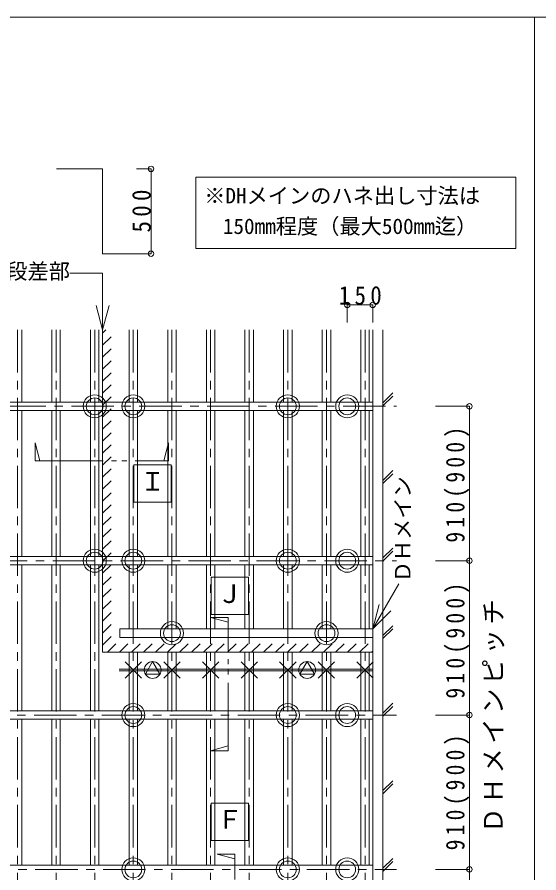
# Model space of a CAD drawing. Units: millimetres on the paper, enlarged 10 times, with parts at other scales. Extents: x -2077 to 2023, y -1433 to 1417.
# Drawn here: x -1297 to -682, y 408 to 1417 of the extents above; entities that cross this region are included whole.
import ezdxf
from ezdxf.enums import TextEntityAlignment as Align

# ---------------------------------------------------------------- set-up
doc = ezdxf.new("R2010")
doc.units = ezdxf.units.MM
doc.header["$LTSCALE"] = 10
doc.linetypes.add('CHAIN1', pattern=[8, 5, -1, 1, -1])
doc.linetypes.add('DOUBLE_CHAIN1', pattern=[8.8, 5, -1, 0.6, -0.6, 0.6, -1])
for name, color, linetype, lineweight in [('0-0_基本', 7, 'Continuous', 9), ('0-1_軸組', 7, 'Continuous', 9), ('0-2_インサート', 7, 'Continuous', 9), ('0-3_文字', 7, 'Continuous', 9), ('0-5_仕上', 7, 'Continuous', 9), ('F-0_図枠', 7, 'Continuous', 9), ('F-1_レイアウト', 7, 'Continuous', 9)]:
    doc.layers.add(name, color=color, linetype=linetype, lineweight=lineweight)
doc.styles.add('ＭＳ ゴシック', font='')
doc.styles.get('ＭＳ ゴシック').set_extended_font_data('MS Gothic')

msp = doc.modelspace()

# ---------------------------------------------------------------- linework, layer by layer
at = {"layer": '0-0_基本', "color": 4, "linetype": 'CHAIN1'}
for p, q in [((-1296.64, 1048.28), (-1296.64, 118.28)), ((-1251.14, 1048.28), (-1251.14, 118.28)), ((-1205.64, 1048.28), (-1205.64, 118.28)), ((-1160.14, 1048.28), (-1160.14, 118.28)), ((-1114.64, 1048.28), (-1114.64, 118.28)), ((-1069.14, 1048.28), (-1069.14, 118.28)), ((-1023.64, 1048.28), (-1023.64, 118.28)), ((-978.14, 1048.28), (-978.14, 118.28)), ((-932.64, 1048.28), (-932.64, 118.28)), ((-887.14, 1048.28), (-887.14, 118.28)), ((-1553.14, 958.28), (-850.03, 958.28)), ((-1735.14, 776.28), (-850.03, 776.28)), ((-1917.14, 594.28), (-850.03, 594.28)), ((-1995.63, 412.28), (-850.03, 412.28))]:
    msp.add_line(p, q, dxfattribs=at)
at = {"layer": '0-0_基本'}
for p, q in [((-866.14, 962.44), (-854.56, 974.01)), ((-866.14, 958.72), (-854.56, 970.29)), ((-866.14, 870.99), (-854.56, 882.56)), ((-866.14, 867.26), (-854.56, 878.83)), ((-866.14, 779.53), (-854.56, 791.1)), ((-866.14, 775.8), (-854.56, 787.38)), ((-866.14, 688.07), (-854.56, 699.64)), ((-866.14, 684.35), (-854.56, 695.92)), ((-1169.77, 637.77), (-1150.5, 657.04)), ((-1169.77, 657.04), (-1150.5, 637.77)), ((-1124.27, 637.77), (-1105, 657.04)), ((-1124.27, 657.04), (-1105, 637.77)), ((-1078.77, 637.77), (-1059.5, 657.04)), ((-1078.77, 657.04), (-1059.5, 637.77)), ((-1033.27, 637.77), (-1014, 657.04)), ((-1033.27, 657.04), (-1014, 637.77)), ((-987.77, 637.77), (-968.5, 657.04)), ((-987.77, 657.04), (-968.5, 637.77)), ((-942.27, 637.77), (-923, 657.04)), ((-942.27, 657.04), (-923, 637.77)), ((-896.77, 637.77), (-877.5, 657.04)), ((-896.77, 657.04), (-877.5, 637.77)), ((-1176.8, 648.41), (-878.14, 648.41)), ((-1176.8, 646.41), (-878.14, 646.41)), ((-866.14, 596.62), (-854.56, 608.19)), ((-866.14, 592.89), (-854.56, 604.46)), ((-866.14, 505.16), (-854.56, 516.73)), ((-866.14, 501.44), (-854.56, 513.01)), ((-866.14, 413.7), (-854.56, 425.27)), ((-866.14, 409.98), (-854.56, 421.55))]:
    msp.add_line(p, q, dxfattribs=at)
for points in [[(-1978.14, 118.28), (-878.14, 118.28), (-878.14, 1048.28)], [(-866.14, 1048.28), (-866.14, 106.28), (-1978.14, 106.28)]]:
    msp.add_lwpolyline(points, dxfattribs=at)
at = {"layer": '0-1_軸組'}
for p, q in [((-1291.64, 1048.28), (-1291.64, 963.28)), ((-1256.14, 1048.28), (-1256.14, 963.28)), ((-1246.14, 1048.28), (-1246.14, 963.28)), ((-1210.64, 1048.28), (-1210.64, 963.28)), ((-1200.64, 1048.28), (-1200.64, 963.28)), ((-1165.14, 1048.28), (-1165.14, 963.28)), ((-1155.14, 1048.28), (-1155.14, 963.28)), ((-1119.64, 1048.28), (-1119.64, 963.28)), ((-1109.64, 1048.28), (-1109.64, 963.28)), ((-1074.14, 1048.28), (-1074.14, 963.28)), ((-1064.14, 1048.28), (-1064.14, 963.28)), ((-1028.64, 1048.28), (-1028.64, 963.28)), ((-1018.64, 1048.28), (-1018.64, 963.28)), ((-983.14, 1048.28), (-983.14, 963.28)), ((-973.14, 1048.28), (-973.14, 963.28)), ((-937.64, 1048.28), (-937.64, 963.28)), ((-927.64, 1048.28), (-927.64, 963.28)), ((-892.14, 1048.28), (-892.14, 963.28)), ((-882.14, 1048.28), (-882.14, 963.28)), ((-878.14, 963.28), (-1548.14, 963.28)), ((-878.14, 953.28), (-1558.14, 953.28)), ((-1291.64, 953.28), (-1291.64, 781.28)), ((-1256.14, 953.28), (-1256.14, 781.28)), ((-1246.14, 953.28), (-1246.14, 781.28)), ((-1210.64, 953.28), (-1210.64, 781.28)), ((-1200.64, 953.28), (-1200.64, 781.28)), ((-1165.14, 953.28), (-1165.14, 781.28)), ((-1155.14, 953.28), (-1155.14, 781.28)), ((-1119.64, 953.28), (-1119.64, 781.28)), ((-1109.64, 953.28), (-1109.64, 781.28)), ((-1074.14, 953.28), (-1074.14, 781.28)), ((-1064.14, 953.28), (-1064.14, 781.28)), ((-1028.64, 953.28), (-1028.64, 781.28)), ((-1018.64, 953.28), (-1018.64, 781.28)), ((-983.14, 953.28), (-983.14, 781.28)), ((-973.14, 953.28), (-973.14, 781.28)), ((-937.64, 953.28), (-937.64, 781.28)), ((-927.64, 953.28), (-927.64, 781.28)), ((-892.14, 953.28), (-892.14, 781.28)), ((-882.14, 953.28), (-882.14, 781.28)), ((-878.14, 781.28), (-1730.14, 781.28)), ((-878.14, 771.28), (-1740.14, 771.28)), ((-1291.64, 771.28), (-1291.64, 599.28)), ((-1256.14, 771.28), (-1256.14, 599.28)), ((-1246.14, 771.28), (-1246.14, 599.28)), ((-1210.64, 771.28), (-1210.64, 599.28)), ((-1200.64, 771.28), (-1200.64, 599.28)), ((-1165.14, 771.28), (-1165.14, 695.82)), ((-1155.14, 771.28), (-1155.14, 695.82)), ((-1119.64, 771.28), (-1119.64, 695.82)), ((-1109.64, 771.28), (-1109.64, 695.82)), ((-1074.14, 771.28), (-1074.14, 695.82)), ((-1064.14, 771.28), (-1064.14, 695.82)), ((-1028.64, 771.28), (-1028.64, 695.82)), ((-1018.64, 771.28), (-1018.64, 695.82)), ((-983.14, 771.28), (-983.14, 695.82)), ((-973.14, 771.28), (-973.14, 695.82)), ((-937.64, 771.28), (-937.64, 695.82)), ((-927.64, 771.28), (-927.64, 695.82)), ((-892.14, 771.28), (-892.14, 695.82)), ((-882.14, 771.28), (-882.14, 695.82)), ((-878.14, 695.82), (-1176.23, 695.82)), ((-1176.23, 695.82), (-1176.23, 685.82)), ((-878.14, 685.82), (-1176.23, 685.82)), ((-1165.14, 668.28), (-1165.14, 599.28)), ((-1165.14, 668.28), (-1155.14, 668.28)), ((-1155.14, 668.28), (-1155.14, 599.28)), ((-1119.64, 668.28), (-1119.64, 599.28)), ((-1119.64, 668.28), (-1109.64, 668.28)), ((-1109.64, 668.28), (-1109.64, 599.28)), ((-1074.14, 668.28), (-1074.14, 599.28)), ((-1074.14, 668.28), (-1064.14, 668.28)), ((-1064.14, 668.28), (-1064.14, 599.28)), ((-1028.64, 668.28), (-1028.64, 599.28)), ((-1028.64, 668.28), (-1018.64, 668.28)), ((-1018.64, 668.28), (-1018.64, 599.28)), ((-983.14, 668.28), (-983.14, 599.28)), ((-983.14, 668.28), (-973.14, 668.28)), ((-973.14, 668.28), (-973.14, 599.28)), ((-937.64, 668.28), (-937.64, 599.28)), ((-937.64, 668.28), (-927.64, 668.28)), ((-927.64, 668.28), (-927.64, 599.28)), ((-892.14, 668.28), (-892.14, 599.28)), ((-892.14, 668.28), (-882.14, 668.28)), ((-882.14, 668.28), (-882.14, 599.28)), ((-878.14, 599.28), (-1912.14, 599.28)), ((-878.14, 589.28), (-1922.14, 589.28)), ((-1291.64, 589.28), (-1291.64, 417.28)), ((-1256.14, 589.28), (-1256.14, 417.28)), ((-1246.14, 589.28), (-1246.14, 417.28)), ((-1210.64, 589.28), (-1210.64, 417.28)), ((-1200.64, 589.28), (-1200.64, 417.28)), ((-1165.14, 589.28), (-1165.14, 417.28)), ((-1155.14, 589.28), (-1155.14, 417.28)), ((-1119.64, 589.28), (-1119.64, 417.28)), ((-1109.64, 589.28), (-1109.64, 417.28)), ((-1074.14, 589.28), (-1074.14, 417.28)), ((-1064.14, 589.28), (-1064.14, 417.28)), ((-1028.64, 589.28), (-1028.64, 417.28)), ((-1018.64, 589.28), (-1018.64, 417.28)), ((-983.14, 589.28), (-983.14, 417.28)), ((-973.14, 589.28), (-973.14, 417.28)), ((-937.64, 589.28), (-937.64, 417.28)), ((-927.64, 589.28), (-927.64, 417.28)), ((-892.14, 589.28), (-892.14, 417.28)), ((-882.14, 589.28), (-882.14, 417.28)), ((-878.14, 417.28), (-1978.14, 417.28))]:
    msp.add_line(p, q, dxfattribs=at)
at = {"layer": '0-2_インサート'}
for p, q in [((-1137.39, 657.29), (-1145.95, 642.46)), ((-1128.82, 642.46), (-1137.39, 657.29)), ((-955.39, 657.29), (-963.95, 642.46)), ((-946.82, 642.46), (-955.39, 657.29)), ((-1145.95, 642.46), (-1128.82, 642.46)), ((-963.95, 642.46), (-946.82, 642.46))]:
    msp.add_line(p, q, dxfattribs=at)
for centre, radius in [((-1205.64, 958.28), 13.62), ((-1160.14, 958.28), 13.62), ((-978.14, 958.28), 13.62), ((-908.14, 958.28), 13.62), ((-1205.64, 958.28), 9.89), ((-1160.14, 958.28), 9.89), ((-978.14, 958.28), 9.89), ((-908.14, 958.28), 9.89), ((-1205.64, 776.28), 13.62), ((-1160.14, 776.28), 13.62), ((-978.14, 776.28), 13.62), ((-908.14, 776.28), 13.62), ((-1205.64, 776.28), 9.89), ((-1160.14, 776.28), 9.89), ((-978.14, 776.28), 9.89), ((-908.14, 776.28), 9.89), ((-1114.64, 690.82), 13.62), ((-1114.64, 690.82), 9.89), ((-932.64, 690.82), 13.62), ((-932.64, 690.82), 9.89), ((-1137.39, 647.41), 9.89), ((-955.39, 647.41), 9.89), ((-1160.14, 594.28), 13.62), ((-978.14, 594.28), 13.62), ((-908.14, 594.28), 13.62), ((-1160.14, 594.28), 9.89), ((-978.14, 594.28), 9.89), ((-908.14, 594.28), 9.89), ((-1160.14, 412.28), 13.62), ((-978.14, 412.28), 13.62), ((-908.14, 412.28), 13.62), ((-1160.14, 412.28), 9.89), ((-978.14, 412.28), 9.89), ((-908.14, 412.28), 9.89)]:
    msp.add_circle(centre, radius, dxfattribs=at)
at = {"layer": '0-3_文字'}
for p, q in [((-1139.32, 1238.23), (-1156.26, 1238.23)), ((-1139.32, 1138.23), (-1139.32, 1238.23)), ((-1086.67, 1228.46), (-1086.67, 1144.46)), ((-1086.67, 1228.46), (-709.66, 1228.46)), ((-709.66, 1228.46), (-709.66, 1144.46)), ((-1086.67, 1144.46), (-709.66, 1144.46)), ((-1139.32, 1138.23), (-1156.26, 1138.23)), ((-1234.8, 1115.4), (-1196.28, 1115.4)), ((-1196.28, 1115.4), (-1196.28, 1048.28)), ((-1196.28, 1048.28), (-1204.05, 1077.26)), ((-1196.28, 1048.28), (-1188.52, 1077.26)), ((-908.14, 1077.81), (-908.14, 1056.96)), ((-908.14, 1077.81), (-878.14, 1077.81)), ((-878.14, 1077.81), (-878.14, 1056.96)), ((-764.21, 958.28), (-804.21, 958.28)), ((-764.21, 958.28), (-764.21, 230.28)), ((-1275.84, 915.06), (-1270.23, 894.14)), ((-1275.84, 894.14), (-1275.84, 915.06)), ((-1118.66, 915.06), (-1124.27, 894.14)), ((-1118.66, 894.14), (-1118.66, 915.06)), ((-1245.84, 894.14), (-1275.84, 894.14)), ((-1159.39, 889.21), (-1115.39, 889.21)), ((-1159.39, 845.21), (-1159.39, 889.21)), ((-1118.66, 894.14), (-1148.66, 894.14)), ((-1115.39, 889.21), (-1115.39, 845.21)), ((-1115.39, 845.21), (-1159.39, 845.21)), ((-764.21, 776.28), (-804.21, 776.28)), ((-1068.39, 756.8), (-1024.39, 756.8)), ((-1068.39, 712.8), (-1068.39, 756.8)), ((-1024.39, 756.8), (-1024.39, 712.8)), ((-878.14, 695.82), (-847.35, 749.14)), ((-878.14, 695.82), (-870.37, 724.8)), ((-878.14, 695.82), (-856.92, 717.03)), ((-1069.33, 709.42), (-1048.4, 703.81)), ((-1048.4, 709.42), (-1069.33, 709.42)), ((-1024.39, 712.8), (-1068.39, 712.8)), ((-1048.4, 709.42), (-1048.4, 679.42)), ((-764.21, 594.28), (-804.21, 594.28)), ((-1048.4, 582.24), (-1048.4, 552.24)), ((-1069.33, 552.24), (-1048.4, 557.85)), ((-1048.4, 552.24), (-1069.33, 552.24)), ((-1068.39, 446.53), (-1068.39, 490.53)), ((-1068.39, 490.53), (-1024.39, 490.53)), ((-1024.39, 490.53), (-1024.39, 446.53)), ((-1024.39, 446.53), (-1068.39, 446.53)), ((-1061.39, 430.27), (-1040.47, 424.67)), ((-1040.47, 430.27), (-1061.39, 430.27)), ((-1040.47, 430.27), (-1040.47, 400.27)), ((-764.21, 412.28), (-804.21, 412.28))]:
    msp.add_line(p, q, dxfattribs=at)
at = {"layer": '0-3_文字', "color": 4, "linetype": 'DOUBLE_CHAIN1'}
for p, q in [((-1245.84, 894.14), (-1148.66, 894.14)), ((-1048.4, 582.24), (-1048.4, 679.42))]:
    msp.add_line(p, q, dxfattribs=at)
at = {"layer": '0-3_文字'}
for centre in [(-1139.32, 1238.23), (-1139.32, 1138.23), (-908.14, 1077.81), (-878.14, 1077.81), (-764.21, 958.28), (-764.21, 776.28), (-764.21, 594.28), (-764.21, 412.28)]:
    msp.add_circle(centre, 3.19, dxfattribs=at)
at = {"layer": '0-5_仕上'}
for p, q in [((-1250.54, 1238.23), (-1196.28, 1238.23)), ((-1196.28, 1138.23), (-1196.28, 1238.23)), ((-1196.28, 1138.23), (-1139.32, 1138.23)), ((-1196.28, 1048.28), (-1196.28, 668.28)), ((-1196.28, 1044.41), (-1192.41, 1048.28)), ((-1196.28, 1030.26), (-1186.28, 1040.26)), ((-1196.28, 1016.12), (-1186.28, 1026.12)), ((-1196.28, 1001.98), (-1186.28, 1011.98)), ((-1196.28, 987.84), (-1186.28, 997.84)), ((-1196.28, 973.7), (-1186.28, 983.7)), ((-1196.28, 959.55), (-1186.28, 969.55)), ((-1196.28, 945.41), (-1186.28, 955.41)), ((-1196.28, 931.27), (-1186.28, 941.27)), ((-1196.28, 917.13), (-1186.28, 927.13)), ((-1196.28, 902.99), (-1186.28, 912.99)), ((-1196.28, 888.84), (-1186.28, 898.84)), ((-1196.28, 874.7), (-1186.28, 884.7)), ((-1196.28, 860.56), (-1186.28, 870.56)), ((-1196.28, 846.42), (-1186.28, 856.42)), ((-1196.28, 832.27), (-1186.28, 842.27)), ((-1196.28, 818.13), (-1186.28, 828.13)), ((-1196.28, 803.99), (-1186.28, 813.99)), ((-1196.28, 789.85), (-1186.28, 799.85)), ((-1196.28, 775.71), (-1186.28, 785.71)), ((-1196.28, 761.56), (-1186.28, 771.56)), ((-1196.28, 747.42), (-1186.28, 757.42)), ((-1196.28, 733.28), (-1186.28, 743.28)), ((-1196.28, 719.14), (-1186.28, 729.14)), ((-1196.28, 705), (-1186.28, 715)), ((-1196.28, 690.85), (-1186.28, 700.85)), ((-1196.28, 676.71), (-1186.28, 686.71)), ((-1190.57, 668.28), (-1180.57, 678.28)), ((-1190.57, 668.28), (-1180.57, 678.28)), ((-1176.43, 668.28), (-1166.43, 678.28)), ((-1162.28, 668.28), (-1152.28, 678.28)), ((-1148.14, 668.28), (-1138.14, 678.28)), ((-1134, 668.28), (-1124, 678.28)), ((-1119.86, 668.28), (-1109.86, 678.28)), ((-1105.71, 668.28), (-1095.71, 678.28)), ((-1091.57, 668.28), (-1081.57, 678.28)), ((-1077.43, 668.28), (-1067.43, 678.28)), ((-1063.29, 668.28), (-1053.29, 678.28)), ((-1049.15, 668.28), (-1039.15, 678.28)), ((-1035, 668.28), (-1025, 678.28)), ((-1020.86, 668.28), (-1010.86, 678.28)), ((-1006.72, 668.28), (-996.72, 678.28)), ((-992.58, 668.28), (-982.58, 678.28)), ((-978.44, 668.28), (-968.44, 678.28)), ((-964.29, 668.28), (-954.29, 678.28)), ((-950.15, 668.28), (-940.15, 678.28)), ((-936.01, 668.28), (-926.01, 678.28)), ((-921.87, 668.28), (-911.87, 678.28)), ((-907.72, 668.28), (-897.72, 678.28)), ((-893.58, 668.28), (-883.58, 678.28)), ((-1196.28, 668.28), (-878.14, 668.28)), ((-879.44, 668.28), (-878.14, 669.59))]:
    msp.add_line(p, q, dxfattribs=at)
at = {"layer": 'F-0_図枠'}
msp.add_line((2022.57, 1417.18), (-2077.43, 1417.18), dxfattribs=at)
at = {"layer": 'F-1_レイアウト'}
msp.add_line((-687.43, -1252.82), (-687.43, 1417.18), dxfattribs=at)

# ---------------------------------------------------------------- texts
at = {"layer": '0-3_文字', "style": 'ＭＳ ゴシック'}
for s, height, p in [('※DHメインのハネ出し寸法は', 18.33, (-1076.67, 1191.96)), ('150mm程度（最大500mm迄）', 18.33, (-1054.69, 1155.96)), ('天井段差部', 18.33, (-1359.8, 1102.9)), ('Ｉ', 21.99, (-1152.39, 852.21)), ('Ｊ', 21.99, (-1061.39, 719.8)), ('Ｆ', 21.99, (-1061.39, 453.53))]:
    msp.add_text(s, height=height, dxfattribs=at).set_placement(p, align=Align.BOTTOM_LEFT)
msp.add_text('ＤＨメイン', height=18.33, rotation=90, dxfattribs=at).set_placement((-828.16, 750.74), align=Align.BOTTOM_LEFT)
at = {"layer": '0-3_文字', "char_height": 21.99, "attachment_point": 7, "rotation": 90, "style": 'ＭＳ ゴシック'}
for s, insert in [('\\T1.38;\\W0.9;500', (-1139.32, 1163.23)), ('\\T1.39;\\W0.85;910(900)', (-764.21, 797.58)), ('\\T1.39;\\W0.85;910(900)', (-764.21, 613.7)), ('\\T1.17;ＤＨメインピッチ', (-722.9, 455.14)), ('\\T1.39;\\W0.85;910(900)', (-764.21, 434.76))]:
    msp.add_mtext(s, dxfattribs=dict(at, insert=insert))
at = {"layer": '0-3_文字', "insert": (-918.14, 1077.81), "char_height": 21.99, "attachment_point": 7, "style": 'ＭＳ ゴシック'}
msp.add_mtext('\\T1.38;\\W0.9;150', dxfattribs=at)

doc.saveas('drawing.dxf')
